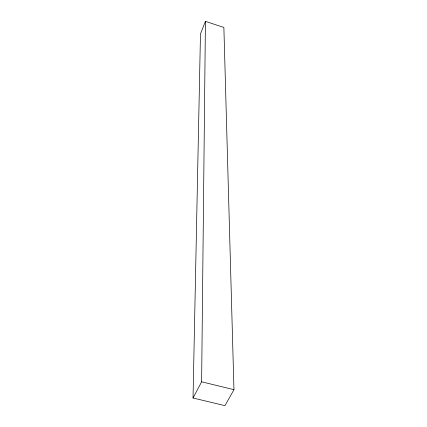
<?xml version="1.0" encoding="UTF-8"?>
<svg xmlns="http://www.w3.org/2000/svg" width="427" height="427" viewBox="0 0 427 427"><rect width="100%" height="100%" fill="white"/><g stroke="black" fill="none" stroke-linecap="round" stroke-linejoin="round"><path stroke-width="0.64" d="M193.036 398.007L201.619 381.802L205.43 21.35L223.876 27.451L233.964 389.686L224.944 405.65L193.036 398.007L200.476 33.877L205.43 21.35M201.619 381.802L233.964 389.686"/></g></svg>
